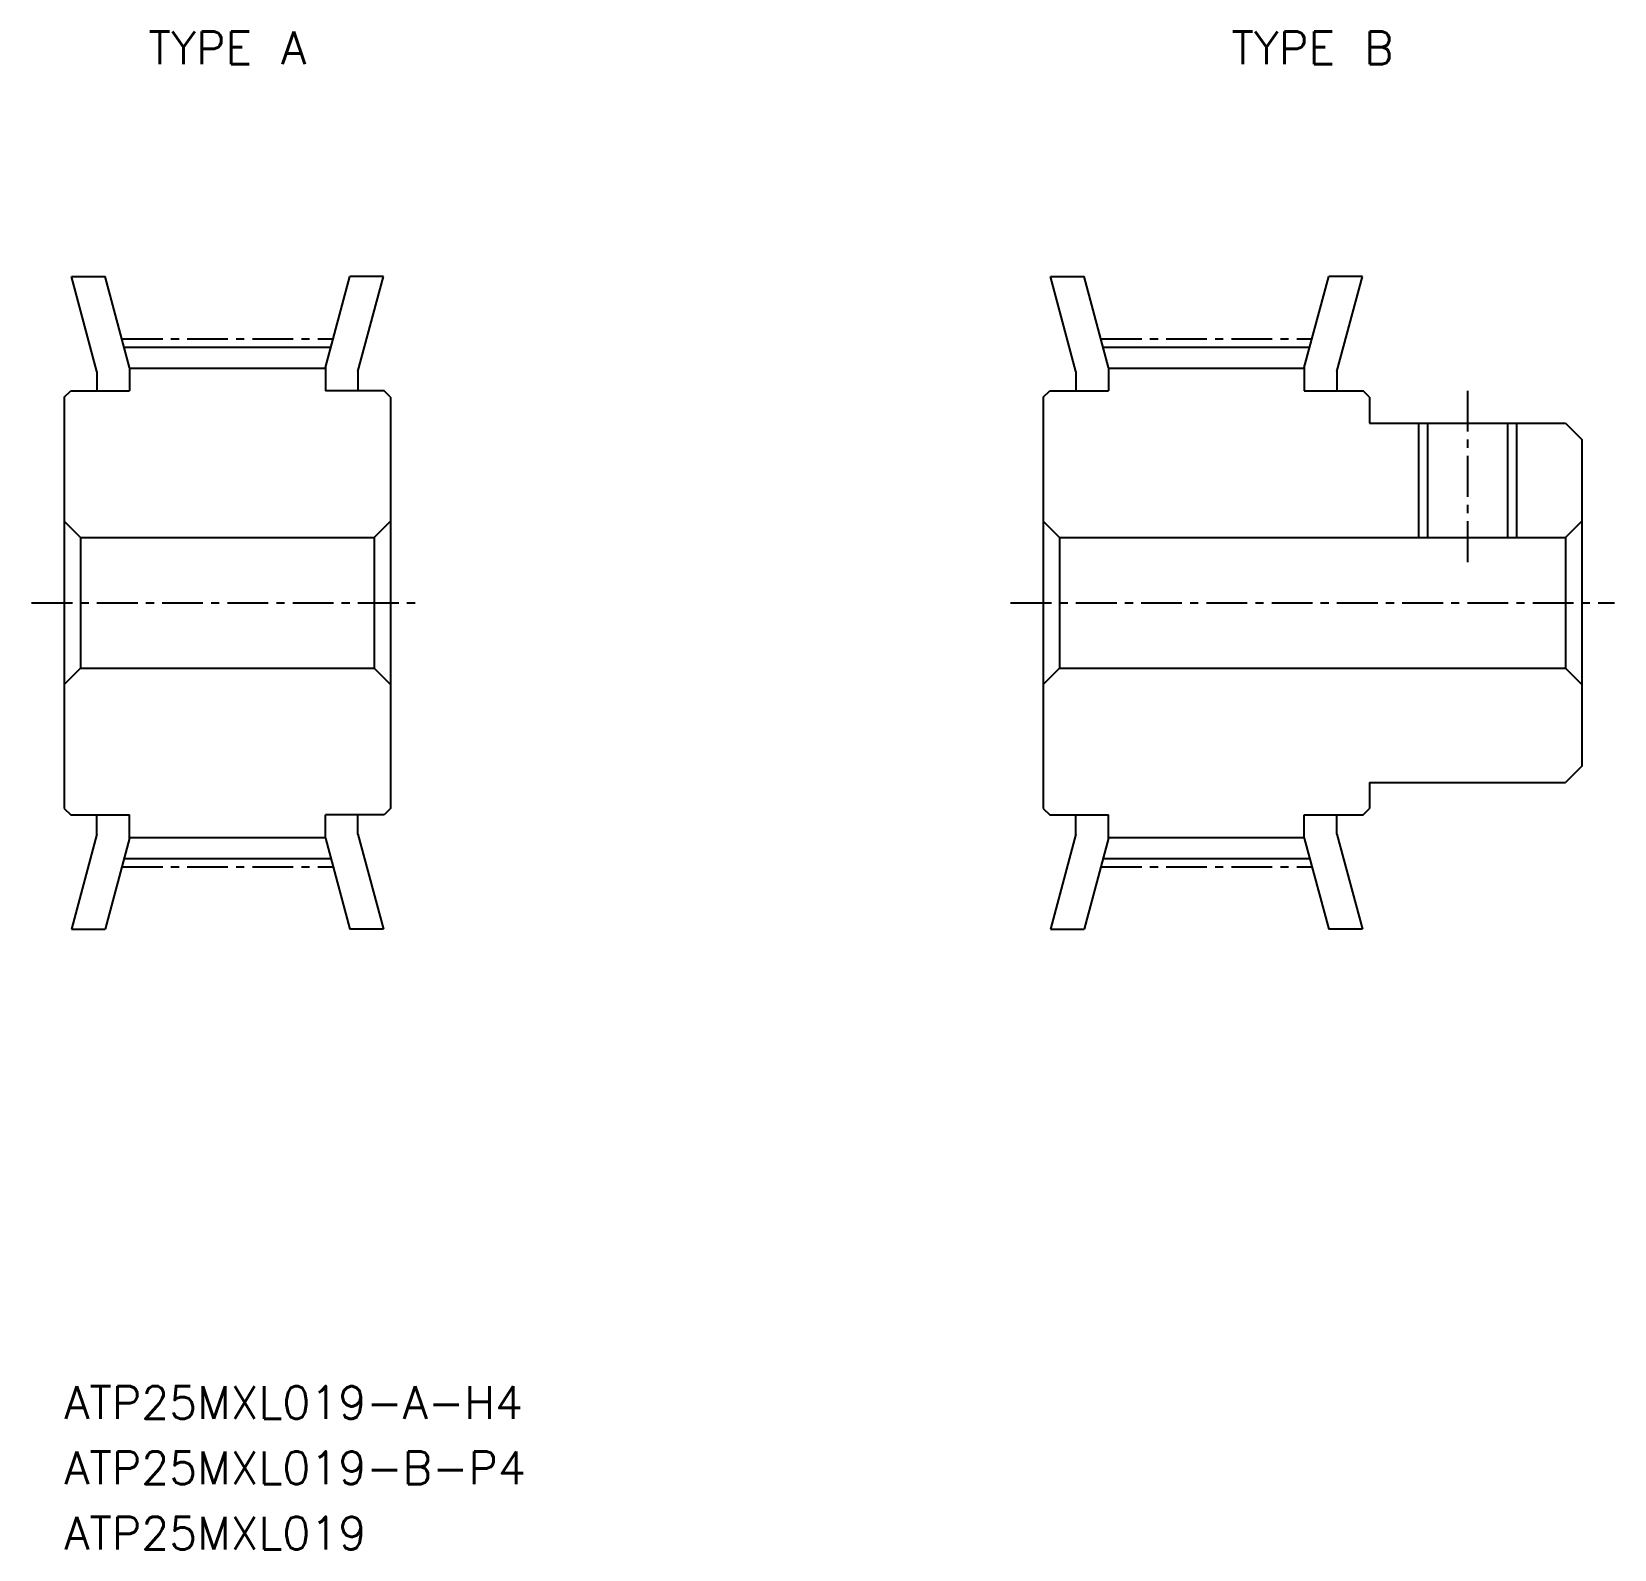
# Model space of a CAD drawing. Extents: x -209.7 to -161.2, y 17.7 to 64.2.
import ezdxf
from ezdxf.enums import TextEntityAlignment as Align

# ---------------------------------------------------------------- set-up
doc = ezdxf.new("R2010")
doc.units = 0
doc.linetypes.add('CENTER', pattern=[2, 1.25, -0.25, 0.25, -0.25])
doc.linetypes.add('DASHED', pattern=[19.05, 12.7, -6.35])
doc.layers.get('0').update_dxf_attribs({"linetype": 'CONTINUOUS'})
doc.layers.add('CENTER', color=1, linetype='CENTER')
doc.styles.add('MISUMI', font='txt.shx')

msp = doc.modelspace()

# ---------------------------------------------------------------- linework, layer by layer
at = {"color": 7, "linetype": 'CONTINUOUS'}
for p, q in [((-207.691, 53.76), (-208.472, 56.677)), ((-208.472, 56.677), (-207.437, 56.677)), ((-206.691, 53.892), (-207.437, 56.677)), ((-200.691, 53.892), (-199.944, 56.677)), ((-198.909, 56.677), (-199.944, 56.677)), ((-199.691, 53.76), (-198.909, 56.677)), ((-177.691, 53.76), (-178.472, 56.677)), ((-178.472, 56.677), (-177.437, 56.677)), ((-176.691, 53.892), (-177.437, 56.677)), ((-170.691, 53.892), (-169.944, 56.677)), ((-168.909, 56.677), (-169.944, 56.677)), ((-169.691, 53.76), (-168.909, 56.677)), ((-206.855, 54.507), (-200.526, 54.507)), ((-176.855, 54.507), (-170.526, 54.507)), ((-206.691, 53.892), (-206.691, 53.177)), ((-206.691, 53.867), (-200.691, 53.867)), ((-200.691, 53.892), (-200.691, 53.177)), ((-176.691, 53.892), (-176.691, 53.177)), ((-176.691, 53.867), (-170.691, 53.867)), ((-170.691, 53.892), (-170.691, 53.177)), ((-207.691, 53.76), (-207.691, 53.177)), ((-199.691, 53.76), (-199.691, 53.177)), ((-177.691, 53.76), (-177.691, 53.177)), ((-169.691, 53.76), (-169.691, 53.177)), ((-208.691, 52.977), (-208.491, 53.177)), ((-208.691, 52.977), (-208.691, 40.377)), ((-208.491, 53.177), (-206.691, 53.177)), ((-198.891, 53.177), (-200.691, 53.177)), ((-198.691, 52.977), (-198.891, 53.177)), ((-198.691, 52.977), (-198.691, 40.377)), ((-178.691, 52.977), (-178.491, 53.177)), ((-178.691, 52.977), (-178.691, 40.377)), ((-178.491, 53.177), (-176.691, 53.177)), ((-170.691, 53.177), (-168.891, 53.177)), ((-168.691, 52.977), (-168.891, 53.177)), ((-168.691, 52.977), (-168.691, 52.177)), ((-168.691, 52.177), (-162.691, 52.177)), ((-162.691, 52.177), (-162.191, 51.677)), ((-162.191, 51.677), (-162.191, 41.677)), ((-208.691, 49.327), (-208.691, 49.327)), ((-208.691, 49.177), (-208.191, 48.677)), ((-198.691, 49.177), (-199.191, 48.677)), ((-198.691, 49.327), (-198.691, 49.327)), ((-178.691, 49.327), (-178.691, 49.327)), ((-178.691, 49.177), (-178.191, 48.677)), ((-162.191, 49.177), (-162.691, 48.677)), ((-208.191, 48.677), (-199.191, 48.677)), ((-208.191, 48.677), (-208.191, 44.677)), ((-199.191, 48.677), (-199.191, 44.677)), ((-178.191, 48.677), (-162.691, 48.677)), ((-178.191, 48.677), (-178.191, 44.677)), ((-162.691, 48.677), (-162.691, 44.677)), ((-208.691, 46.677), (-208.691, 46.677)), ((-198.691, 46.677), (-198.691, 46.677)), ((-178.691, 46.677), (-178.691, 46.677)), ((-208.691, 44.177), (-208.191, 44.677)), ((-208.191, 44.677), (-199.191, 44.677)), ((-198.691, 44.177), (-199.191, 44.677)), ((-178.691, 44.177), (-178.191, 44.677)), ((-178.191, 44.677), (-162.691, 44.677)), ((-162.191, 44.177), (-162.691, 44.677)), ((-162.191, 41.677), (-162.691, 41.177)), ((-168.691, 41.177), (-162.691, 41.177)), ((-168.691, 41.177), (-168.691, 40.377)), ((-208.691, 40.377), (-208.491, 40.177)), ((-198.691, 40.377), (-198.891, 40.177)), ((-178.691, 40.377), (-178.491, 40.177)), ((-168.891, 40.177), (-168.691, 40.377)), ((-208.491, 40.177), (-206.691, 40.177)), ((-207.691, 39.594), (-207.691, 40.177)), ((-206.691, 39.462), (-206.691, 40.177)), ((-198.891, 40.177), (-200.691, 40.177)), ((-200.691, 39.462), (-200.691, 40.177)), ((-199.691, 39.594), (-199.691, 40.177)), ((-178.491, 40.177), (-176.691, 40.177)), ((-177.691, 39.594), (-177.691, 40.177)), ((-176.691, 39.462), (-176.691, 40.177)), ((-170.691, 40.177), (-168.891, 40.177)), ((-170.691, 39.462), (-170.691, 40.177)), ((-169.691, 39.594), (-169.691, 40.177)), ((-207.691, 39.594), (-208.472, 36.677)), ((-206.691, 39.462), (-207.437, 36.677)), ((-206.691, 39.487), (-200.691, 39.487)), ((-200.691, 39.462), (-199.944, 36.677)), ((-199.691, 39.594), (-198.909, 36.677)), ((-177.691, 39.594), (-178.472, 36.677)), ((-176.691, 39.462), (-177.437, 36.677)), ((-176.691, 39.487), (-170.691, 39.487)), ((-170.691, 39.462), (-169.944, 36.677)), ((-169.691, 39.594), (-168.909, 36.677)), ((-206.855, 38.847), (-200.526, 38.847)), ((-176.855, 38.847), (-170.526, 38.847)), ((-208.472, 36.677), (-207.437, 36.677)), ((-198.909, 36.677), (-199.944, 36.677)), ((-178.472, 36.677), (-177.437, 36.677)), ((-168.909, 36.677), (-169.944, 36.677))]:
    msp.add_line(p, q, dxfattribs=at)
at = {"color": 3, "linetype": 'DASHED'}
for p, q in [((-167.191, 52.177), (-167.191, 48.677)), ((-166.916, 52.177), (-166.916, 48.677)), ((-164.466, 52.177), (-164.466, 48.677)), ((-164.191, 52.177), (-164.191, 48.677))]:
    msp.add_line(p, q, dxfattribs=at)
at = {"layer": 'CENTER', "color": 1, "linetype": 'CENTER'}
for p, q in [((-206.924, 54.762), (-200.458, 54.762)), ((-176.924, 54.762), (-170.458, 54.762)), ((-165.691, 53.177), (-165.691, 47.677)), ((-209.691, 46.677), (-197.691, 46.677)), ((-179.691, 46.677), (-161.191, 46.677)), ((-206.924, 38.592), (-200.458, 38.592)), ((-176.924, 38.592), (-170.458, 38.592))]:
    msp.add_line(p, q, dxfattribs=at)

# ---------------------------------------------------------------- texts
at = {"color": 7, "linetype": 'CONTINUOUS', "style": 'MISUMI'}
for s, p in [('TYPE A', (-203.691, 63.677)), ('TYPE B', (-170.441, 63.677))]:
    msp.add_text(s, height=1, dxfattribs=at).set_placement(p, align=Align.MIDDLE_CENTER)
for s, p in [('ATP25MXL019-A-H4', (-208.691, 21.677)), ('ATP25MXL019-B-P4', (-208.691, 19.677)), ('ATP25MXL019', (-208.691, 17.677))]:
    msp.add_text(s, height=1, dxfattribs=at).set_placement(p)

doc.saveas('drawing.dxf')
